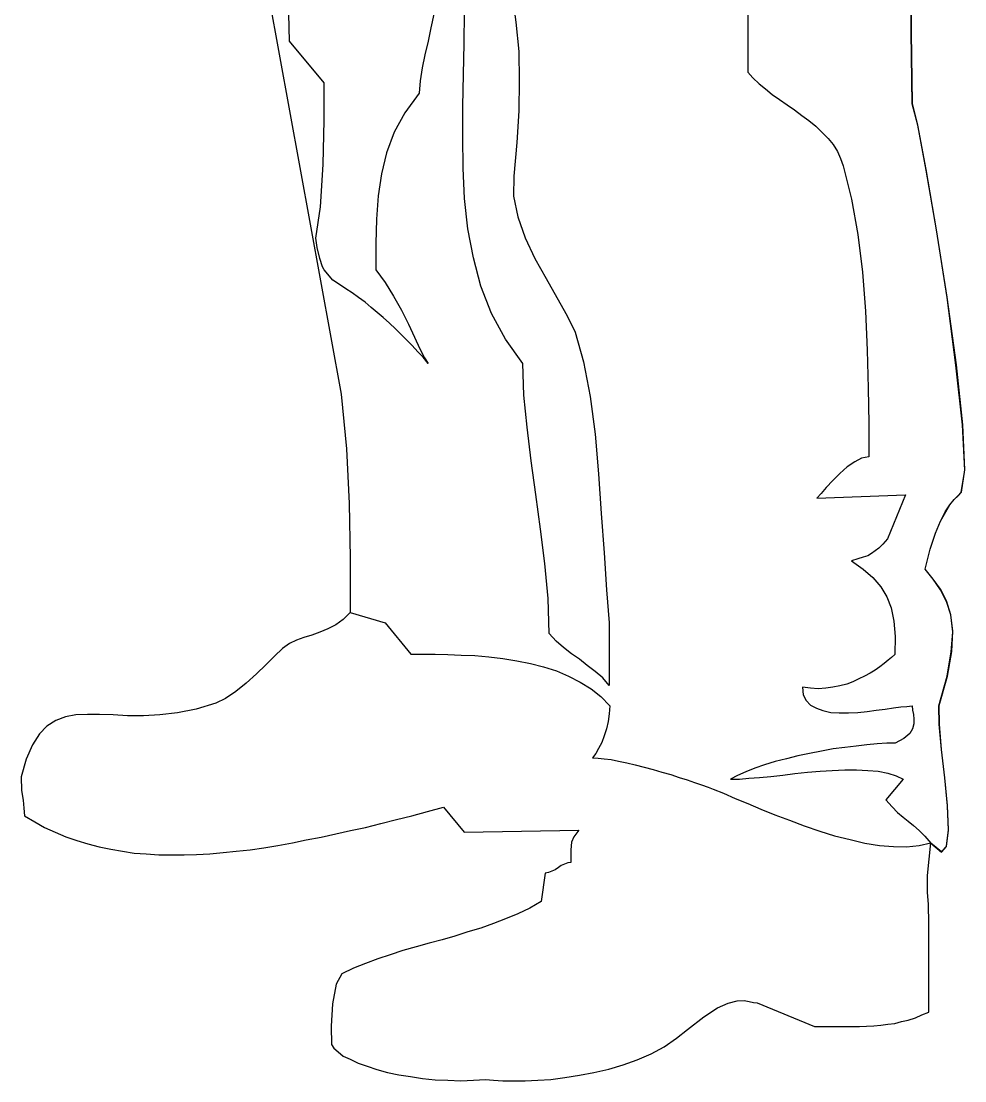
# Model space of a CAD drawing. Extents: x -2825 to -2165, y -3423 to -1661.
# Drawn here: x -2605.5 to -2212.3, y -3423.5 to -2982 of the extents above; entities that cross this region are included whole.
import ezdxf

# ---------------------------------------------------------------- set-up
doc = ezdxf.new("R2010")
doc.units = 0
doc.header["$LTSCALE"] = 1270
doc.header["$MEASUREMENT"] = 0
doc.layers.get('0').update_dxf_attribs({"linetype": 'CONTINUOUS'})

msp = doc.modelspace()

# ---------------------------------------------------------------- linework, layer by layer
at = {"linetype": 'CONTINUOUS'}
for p, q in [((-2536.88, -2782.42), (-2472.12, -3137.36)), ((-2234.65, -2986.63), (-2234.65, -2958.24)), ((-2234.46, -2986.63), (-2234.46, -2958.04)), ((-2234.46, -2986.63), (-2234.46, -2958.04)), ((-2401.13, -2969.91), (-2399.38, -2982.35)), ((-2302.72, -2968.74), (-2302.72, -3003.16)), ((-2493.71, -2990.33), (-2494.1, -2973.21)), ((-2433.61, -2979.05), (-2434.78, -2984.69)), ((-2420.97, -2991.3), (-2420.78, -2978.27)), ((-2399.38, -2982.35), (-2398.21, -2994.61)), ((-2434.78, -2984.69), (-2435.95, -2990.33)), ((-2234.26, -3016.39), (-2234.65, -2986.63)), ((-2234.07, -3016.19), (-2234.46, -2986.63)), ((-2234.07, -3016.19), (-2234.46, -2986.63)), ((-2479.32, -3007.63), (-2493.71, -2990.33)), ((-2435.95, -2990.33), (-2437.3, -2995.97)), ((-2421.16, -3004.14), (-2420.97, -2991.3)), ((-2437.3, -2995.97), (-2438.47, -3001.41)), ((-2398.21, -2994.61), (-2398.02, -3006.86)), ((-2438.47, -3001.41), (-2439.25, -3006.86)), ((-2421.55, -3017.36), (-2421.16, -3004.14)), ((-2302.72, -3003.16), (-2300.58, -3005.5)), ((-2300.58, -3005.5), (-2298.05, -3008.03)), ((-2479.32, -3023.2), (-2479.32, -3007.63)), ((-2439.25, -3006.86), (-2439.64, -3011.91)), ((-2398.02, -3006.86), (-2398.21, -3019.31)), ((-2298.05, -3008.03), (-2295.33, -3010.17)), ((-2295.33, -3010.17), (-2292.6, -3012.5)), ((-2439.64, -3011.91), (-2445.67, -3020.09)), ((-2292.6, -3012.5), (-2289.5, -3014.64)), ((-2289.5, -3014.64), (-2286.38, -3016.78)), ((-2421.55, -3030.2), (-2421.55, -3017.36)), ((-2398.21, -3019.31), (-2398.99, -3032.53)), ((-2286.38, -3016.78), (-2283.27, -3018.92)), ((-2283.27, -3018.92), (-2280.16, -3021.25)), ((-2231.92, -3025.34), (-2234.26, -3016.39)), ((-2231.92, -3025.34), (-2234.07, -3016.19)), ((-2231.92, -3025.34), (-2234.07, -3016.19)), ((-2479.71, -3041.67), (-2479.32, -3023.2)), ((-2445.67, -3020.09), (-2450.14, -3028.25)), ((-2280.16, -3021.25), (-2277.24, -3023.39)), ((-2277.24, -3023.39), (-2274.33, -3025.73)), ((-2450.14, -3028.25), (-2453.25, -3036.81)), ((-2274.33, -3025.73), (-2271.8, -3028.25)), ((-2271.8, -3028.25), (-2269.27, -3030.78)), ((-2228.42, -3044.01), (-2231.92, -3025.34)), ((-2228.42, -3043.82), (-2231.92, -3025.34)), ((-2228.42, -3043.82), (-2231.92, -3025.34)), ((-2421.36, -3043.23), (-2421.55, -3030.2)), ((-2398.99, -3032.53), (-2400.16, -3046.53)), ((-2269.27, -3030.78), (-2267.13, -3033.31)), ((-2453.25, -3036.81), (-2455.4, -3045.56)), ((-2267.13, -3033.31), (-2265.38, -3036.23)), ((-2265.38, -3036.23), (-2264.02, -3039.15)), ((-2480.87, -3059.38), (-2479.71, -3041.67)), ((-2264.02, -3039.15), (-2263.04, -3042.25)), ((-2455.4, -3045.56), (-2456.75, -3054.71)), ((-2420.78, -3055.87), (-2421.36, -3043.23)), ((-2263.04, -3042.25), (-2259.55, -3056.07)), ((-2224.15, -3068.91), (-2228.42, -3043.82)), ((-2224.15, -3068.91), (-2228.42, -3043.82)), ((-2224.15, -3068.91), (-2228.42, -3044.01)), ((-2400.16, -3046.53), (-2400.36, -3054.9)), ((-2456.75, -3054.71), (-2457.53, -3064.43)), ((-2400.36, -3054.9), (-2398.6, -3063.46)), ((-2482.81, -3072.4), (-2480.87, -3059.38)), ((-2419.42, -3068.52), (-2420.78, -3055.87)), ((-2259.55, -3056.07), (-2256.82, -3070.85)), ((-2398.6, -3063.46), (-2395.49, -3072.21)), ((-2457.53, -3064.43), (-2457.72, -3074.54)), ((-2482.23, -3076.29), (-2482.81, -3072.4)), ((-2417.08, -3080.57), (-2419.42, -3068.52)), ((-2395.49, -3072.21), (-2391.41, -3080.77)), ((-2256.82, -3070.85), (-2254.88, -3086.6)), ((-2219.68, -3097.1), (-2224.15, -3068.91)), ((-2219.68, -3096.91), (-2224.15, -3068.91)), ((-2219.68, -3096.91), (-2224.15, -3068.91)), ((-2481.07, -3080.77), (-2482.23, -3076.29)), ((-2457.72, -3074.54), (-2457.72, -3085.63)), ((-2479.9, -3084.27), (-2481.07, -3080.77)), ((-2413.97, -3092.43), (-2417.08, -3080.57)), ((-2391.41, -3080.77), (-2386.74, -3089.13)), ((-2479.32, -3085.63), (-2479.9, -3084.27)), ((-2475.62, -3089.91), (-2479.32, -3085.63)), ((-2457.72, -3085.63), (-2453.84, -3090.88)), ((-2472.89, -3091.66), (-2475.62, -3089.91)), ((-2386.74, -3089.13), (-2382.26, -3097.1)), ((-2254.88, -3086.6), (-2253.71, -3102.74)), ((-2470.18, -3093.41), (-2472.89, -3091.66)), ((-2467.64, -3095.16), (-2470.18, -3093.41)), ((-2453.84, -3090.88), (-2450.34, -3096.52)), ((-2409.5, -3103.72), (-2413.97, -3092.43)), ((-2464.93, -3097.1), (-2467.64, -3095.16)), ((-2462.2, -3099.05), (-2464.93, -3097.1)), ((-2459.68, -3101.19), (-2462.2, -3099.05)), ((-2450.34, -3096.52), (-2447.03, -3102.35)), ((-2382.26, -3097.1), (-2377.98, -3104.69)), ((-2215.78, -3125.11), (-2219.68, -3096.91)), ((-2215.78, -3125.11), (-2219.68, -3096.91)), ((-2215.98, -3125.31), (-2219.68, -3097.1)), ((-2457.14, -3103.33), (-2459.68, -3101.19)), ((-2454.62, -3105.47), (-2457.14, -3103.33)), ((-2447.03, -3102.35), (-2444.12, -3108.19)), ((-2253.71, -3102.74), (-2252.93, -3119.08)), ((-2452.09, -3107.8), (-2454.62, -3105.47)), ((-2449.56, -3110.14), (-2452.09, -3107.8)), ((-2403.66, -3114.42), (-2409.5, -3103.72)), ((-2377.98, -3104.69), (-2374.68, -3111.49)), ((-2447.22, -3112.46), (-2449.56, -3110.14)), ((-2444.89, -3114.8), (-2447.22, -3112.46)), ((-2444.12, -3108.19), (-2441.58, -3113.64)), ((-2374.68, -3111.49), (-2371.18, -3123.95)), ((-2442.56, -3117.13), (-2444.89, -3114.8)), ((-2441.58, -3113.64), (-2439.45, -3118.5)), ((-2396.46, -3124.53), (-2403.66, -3114.42)), ((-2440.23, -3119.67), (-2442.56, -3117.13)), ((-2438.08, -3122), (-2440.23, -3119.67)), ((-2439.45, -3118.5), (-2437.5, -3122.19)), ((-2252.93, -3119.08), (-2252.54, -3134.84)), ((-2435.95, -3124.53), (-2438.08, -3122)), ((-2437.5, -3122.19), (-2435.95, -3124.53)), ((-2396.08, -3137.75), (-2396.46, -3124.53)), ((-2371.18, -3123.95), (-2368.45, -3138.34)), ((-2213.25, -3150.2), (-2215.98, -3125.31)), ((-2213.06, -3150.2), (-2215.78, -3125.11)), ((-2213.06, -3150.2), (-2215.78, -3125.11)), ((-2472.12, -3137.36), (-2469.98, -3160.12)), ((-2394.72, -3151.17), (-2396.08, -3137.75)), ((-2368.45, -3138.34), (-2366.32, -3154.09)), ((-2252.54, -3134.84), (-2252.35, -3149.62)), ((-2392.96, -3165.18), (-2394.72, -3151.17)), ((-2252.35, -3149.62), (-2252.35, -3163.43)), ((-2212.28, -3169.07), (-2213.25, -3150.2)), ((-2212.28, -3168.87), (-2213.06, -3150.2)), ((-2212.28, -3168.87), (-2213.06, -3150.2)), ((-2366.32, -3154.09), (-2364.96, -3170.62)), ((-2469.98, -3160.12), (-2468.81, -3182.87)), ((-2391.02, -3179.18), (-2392.96, -3165.18)), ((-2255.27, -3164.01), (-2258.18, -3165.56)), ((-2252.35, -3163.43), (-2255.27, -3164.01)), ((-2261.29, -3167.7), (-2264.41, -3170.43)), ((-2258.18, -3165.56), (-2261.29, -3167.7)), ((-2213.84, -3178.21), (-2212.28, -3169.07)), ((-2213.64, -3178.21), (-2212.28, -3168.87)), ((-2213.64, -3178.21), (-2212.28, -3168.87)), ((-2364.96, -3170.62), (-2363.79, -3187.15)), ((-2267.32, -3173.34), (-2270.05, -3176.26)), ((-2264.41, -3170.43), (-2267.32, -3173.34)), ((-2270.05, -3176.26), (-2272.18, -3178.79)), ((-2215.2, -3179.76), (-2213.84, -3178.21)), ((-2215.01, -3179.76), (-2213.64, -3178.21)), ((-2215.01, -3179.76), (-2213.64, -3178.21)), ((-2468.81, -3182.87), (-2468.42, -3205.63)), ((-2389.07, -3193.57), (-2391.02, -3179.18)), ((-2272.18, -3178.79), (-2273.94, -3180.73)), ((-2273.94, -3180.73), (-2236.98, -3179.37)), ((-2236.98, -3179.37), (-2244.57, -3197.65)), ((-2218.5, -3183.46), (-2216.75, -3181.32)), ((-2218.5, -3183.46), (-2216.75, -3181.32)), ((-2218.5, -3183.46), (-2216.75, -3181.32)), ((-2216.75, -3181.32), (-2215.2, -3179.76)), ((-2216.75, -3181.32), (-2215.01, -3179.76)), ((-2216.75, -3181.32), (-2215.01, -3179.76)), ((-2363.79, -3187.15), (-2362.62, -3203.49)), ((-2222.39, -3190.26), (-2220.45, -3186.37)), ((-2222.39, -3190.26), (-2220.26, -3186.37)), ((-2222.39, -3190.26), (-2220.26, -3186.37)), ((-2220.45, -3186.37), (-2218.5, -3183.46)), ((-2220.26, -3186.37), (-2218.5, -3183.46)), ((-2220.26, -3186.37), (-2218.5, -3183.46)), ((-2224.54, -3195.32), (-2222.39, -3190.26)), ((-2224.54, -3195.32), (-2222.39, -3190.26)), ((-2224.54, -3195.32), (-2222.39, -3190.26)), ((-2387.32, -3207.96), (-2389.07, -3193.57)), ((-2226.67, -3201.93), (-2224.54, -3195.32)), ((-2226.67, -3201.93), (-2224.54, -3195.32)), ((-2226.67, -3201.93), (-2224.54, -3195.32)), ((-2246.51, -3199.8), (-2248.07, -3201.54)), ((-2244.57, -3197.65), (-2246.51, -3199.8)), ((-2362.62, -3203.49), (-2361.65, -3218.86)), ((-2254.68, -3205.24), (-2256.82, -3206.02)), ((-2252.73, -3204.66), (-2254.68, -3205.24)), ((-2251.18, -3203.69), (-2252.73, -3204.66)), ((-2249.63, -3202.71), (-2251.18, -3203.69)), ((-2248.07, -3201.54), (-2249.63, -3202.71)), ((-2228.81, -3210.3), (-2226.67, -3201.93)), ((-2228.81, -3210.3), (-2226.67, -3201.93)), ((-2228.81, -3210.3), (-2226.67, -3201.93)), ((-2468.42, -3205.63), (-2468.42, -3228.39)), ((-2385.96, -3222.55), (-2387.32, -3207.96)), ((-2256.82, -3206.02), (-2259.55, -3206.79)), ((-2259.55, -3206.79), (-2254.68, -3210.3)), ((-2254.68, -3210.3), (-2250.6, -3213.8)), ((-2250.6, -3213.8), (-2247.29, -3217.68)), ((-2225.51, -3214.38), (-2228.81, -3210.3)), ((-2225.51, -3214.38), (-2228.81, -3210.3)), ((-2225.51, -3214.38), (-2228.81, -3210.3)), ((-2247.29, -3217.68), (-2244.77, -3221.77)), ((-2222.39, -3218.86), (-2225.51, -3214.38)), ((-2222.39, -3218.66), (-2225.51, -3214.38)), ((-2222.39, -3218.66), (-2225.51, -3214.38)), ((-2385.57, -3237.13), (-2385.96, -3222.55)), ((-2361.65, -3218.86), (-2360.48, -3232.66)), ((-2244.77, -3221.77), (-2243.01, -3226.44)), ((-2219.87, -3223.52), (-2222.39, -3218.66)), ((-2219.87, -3223.52), (-2222.39, -3218.66)), ((-2219.87, -3223.72), (-2222.39, -3218.86)), ((-2243.01, -3226.44), (-2241.84, -3231.88)), ((-2218.11, -3229.36), (-2219.87, -3223.52)), ((-2218.11, -3229.36), (-2219.87, -3223.52)), ((-2218.11, -3229.36), (-2219.87, -3223.72)), ((-2471.34, -3231.3), (-2474.46, -3233.44)), ((-2468.42, -3228.39), (-2471.34, -3231.3)), ((-2468.42, -3228.39), (-2453.84, -3232.66)), ((-2217.34, -3236.36), (-2218.11, -3229.36)), ((-2217.34, -3236.16), (-2218.11, -3229.36)), ((-2217.34, -3236.16), (-2218.11, -3229.36)), ((-2477.76, -3235.19), (-2481.07, -3236.55)), ((-2474.46, -3233.44), (-2477.76, -3235.19)), ((-2453.84, -3232.66), (-2443.14, -3245.69)), ((-2360.48, -3232.66), (-2360.48, -3258.73)), ((-2241.84, -3231.88), (-2241.26, -3238.3)), ((-2217.73, -3244.53), (-2217.34, -3236.16)), ((-2217.73, -3244.53), (-2217.34, -3236.16)), ((-2490.79, -3239.86), (-2493.71, -3241.22)), ((-2487.68, -3238.7), (-2490.79, -3239.86)), ((-2484.38, -3237.72), (-2487.68, -3238.7)), ((-2481.07, -3236.55), (-2484.38, -3237.72)), ((-2382.65, -3240.25), (-2385.57, -3237.13)), ((-2379.55, -3242.97), (-2382.65, -3240.25)), ((-2241.26, -3238.3), (-2241.46, -3245.89)), ((-2217.92, -3244.72), (-2217.34, -3236.36)), ((-2496.62, -3243.36), (-2499.93, -3246.47)), ((-2493.71, -3241.22), (-2496.62, -3243.36)), ((-2376.24, -3245.5), (-2379.55, -3242.97)), ((-2219.68, -3254.84), (-2217.92, -3244.72)), ((-2219.48, -3254.84), (-2217.73, -3244.53)), ((-2219.48, -3254.84), (-2217.73, -3244.53)), ((-2499.93, -3246.47), (-2503.63, -3250.17)), ((-2443.14, -3245.69), (-2438.28, -3245.69)), ((-2438.28, -3245.69), (-2433.02, -3245.69)), ((-2433.02, -3245.69), (-2427.77, -3245.89)), ((-2427.77, -3245.89), (-2422.13, -3246.08)), ((-2422.13, -3246.08), (-2416.5, -3246.28)), ((-2416.5, -3246.28), (-2410.66, -3246.86)), ((-2410.66, -3246.86), (-2404.83, -3247.44)), ((-2404.83, -3247.44), (-2398.99, -3248.42)), ((-2398.99, -3248.42), (-2393.35, -3249.58)), ((-2372.93, -3247.83), (-2376.24, -3245.5)), ((-2369.63, -3250.36), (-2372.93, -3247.83)), ((-2244.18, -3248.22), (-2245.93, -3249.58)), ((-2242.81, -3247.05), (-2244.18, -3248.22)), ((-2241.46, -3245.89), (-2242.81, -3247.05)), ((-2503.63, -3250.17), (-2507.51, -3253.87)), ((-2393.35, -3249.58), (-2387.9, -3250.94)), ((-2387.9, -3250.94), (-2382.46, -3252.69)), ((-2382.46, -3252.69), (-2377.4, -3254.84)), ((-2366.32, -3252.89), (-2369.63, -3250.36)), ((-2363.2, -3255.61), (-2366.32, -3252.89)), ((-2251.76, -3253.67), (-2254.1, -3254.84)), ((-2249.63, -3252.3), (-2251.76, -3253.67)), ((-2247.68, -3250.94), (-2249.63, -3252.3)), ((-2245.93, -3249.58), (-2247.68, -3250.94)), ((-2511.79, -3257.75), (-2516.07, -3261.25)), ((-2507.51, -3253.87), (-2511.79, -3257.75)), ((-2377.4, -3254.84), (-2372.54, -3257.36)), ((-2372.54, -3257.36), (-2368.06, -3260.09)), ((-2360.48, -3258.73), (-2363.2, -3255.61)), ((-2261.49, -3258.14), (-2264.41, -3258.92)), ((-2258.96, -3257.16), (-2261.49, -3258.14)), ((-2256.43, -3256), (-2258.96, -3257.16)), ((-2254.1, -3254.84), (-2256.43, -3256)), ((-2223.17, -3267.28), (-2219.68, -3254.84)), ((-2222.98, -3267.08), (-2219.48, -3254.84)), ((-2222.98, -3267.08), (-2219.48, -3254.84)), ((-2516.07, -3261.25), (-2520.36, -3264.17)), ((-2368.06, -3260.09), (-2363.99, -3263.39)), ((-2279.97, -3259.5), (-2279.58, -3262.61)), ((-2276.66, -3259.89), (-2279.97, -3259.5)), ((-2279.58, -3262.61), (-2278.41, -3264.95)), ((-2273.35, -3260.09), (-2276.66, -3259.89)), ((-2270.24, -3259.89), (-2273.35, -3260.09)), ((-2267.32, -3259.5), (-2270.24, -3259.89)), ((-2264.41, -3258.92), (-2267.32, -3259.5)), ((-2524.44, -3266.11), (-2532.6, -3268.65)), ((-2520.36, -3264.17), (-2524.44, -3266.11)), ((-2363.99, -3263.39), (-2360.29, -3267.28)), ((-2278.41, -3264.95), (-2276.66, -3266.89)), ((-2276.66, -3266.89), (-2274.13, -3268.26)), ((-2582.78, -3270.98), (-2587.06, -3271.75)), ((-2577.92, -3270.78), (-2582.78, -3270.98)), ((-2572.86, -3270.78), (-2577.92, -3270.78)), ((-2567.22, -3270.98), (-2572.86, -3270.78)), ((-2561.2, -3271.36), (-2567.22, -3270.98)), ((-2554.59, -3271.36), (-2561.2, -3271.36)), ((-2547.77, -3270.98), (-2554.59, -3271.36)), ((-2540.39, -3270.2), (-2547.77, -3270.98)), ((-2532.6, -3268.65), (-2540.39, -3270.2)), ((-2360.48, -3270.59), (-2360.87, -3273.7)), ((-2360.29, -3267.28), (-2360.48, -3270.59)), ((-2274.13, -3268.26), (-2271.41, -3269.23)), ((-2271.41, -3269.23), (-2268.1, -3270.01)), ((-2268.1, -3270.01), (-2264.6, -3270.2)), ((-2264.6, -3270.2), (-2260.71, -3270.2)), ((-2260.71, -3270.2), (-2256.82, -3270.01)), ((-2256.82, -3270.01), (-2252.93, -3269.62)), ((-2252.93, -3269.62), (-2249.24, -3269.03)), ((-2249.24, -3269.03), (-2245.54, -3268.65)), ((-2245.54, -3268.65), (-2242.04, -3268.06)), ((-2242.04, -3268.06), (-2238.93, -3267.67)), ((-2238.93, -3267.67), (-2236.4, -3267.47)), ((-2236.4, -3267.47), (-2234.26, -3267.28)), ((-2234.26, -3267.28), (-2234.07, -3269.03)), ((-2234.07, -3269.03), (-2233.67, -3270.78)), ((-2233.67, -3270.78), (-2233.48, -3272.73)), ((-2222.98, -3274.87), (-2223.17, -3267.28)), ((-2222.78, -3274.87), (-2222.98, -3267.08)), ((-2222.78, -3274.87), (-2222.98, -3267.08)), ((-2594.85, -3275.64), (-2597.95, -3278.95)), ((-2591.15, -3273.31), (-2594.85, -3275.64)), ((-2587.06, -3271.75), (-2591.15, -3273.31)), ((-2360.87, -3273.7), (-2361.65, -3276.81)), ((-2233.48, -3274.67), (-2234.07, -3276.81)), ((-2233.48, -3272.73), (-2233.48, -3274.67)), ((-2222.01, -3285.37), (-2222.98, -3274.87)), ((-2222.01, -3285.37), (-2222.78, -3274.87)), ((-2222.01, -3285.37), (-2222.78, -3274.87)), ((-2597.95, -3278.95), (-2600.87, -3283.43)), ((-2362.62, -3279.73), (-2363.59, -3282.45)), ((-2361.65, -3276.81), (-2362.62, -3279.73)), ((-2235.23, -3278.76), (-2237.76, -3280.9)), ((-2234.07, -3276.81), (-2235.23, -3278.76)), ((-2600.87, -3283.43), (-2603.4, -3289.46)), ((-2363.59, -3282.45), (-2364.96, -3284.98)), ((-2262.26, -3284.59), (-2267.13, -3285.18)), ((-2257.6, -3284.01), (-2262.26, -3284.59)), ((-2253.12, -3283.43), (-2257.6, -3284.01)), ((-2248.85, -3283.04), (-2253.12, -3283.43)), ((-2244.77, -3282.84), (-2248.85, -3283.04)), ((-2241.26, -3282.84), (-2244.77, -3282.84)), ((-2237.76, -3280.9), (-2241.26, -3282.84)), ((-2366.12, -3287.12), (-2367.48, -3288.87)), ((-2367.48, -3288.87), (-2365.15, -3289.07)), ((-2364.96, -3284.98), (-2366.12, -3287.12)), ((-2365.15, -3289.07), (-2362.62, -3289.26)), ((-2281.91, -3288.09), (-2286.58, -3289.26)), ((-2277.05, -3287.12), (-2281.91, -3288.09)), ((-2271.99, -3286.15), (-2277.05, -3287.12)), ((-2267.13, -3285.18), (-2271.99, -3286.15)), ((-2220.65, -3297.23), (-2222.01, -3285.37)), ((-2220.65, -3297.23), (-2222.01, -3285.37)), ((-2220.65, -3297.23), (-2222.01, -3285.37)), ((-2603.4, -3289.46), (-2605.54, -3296.84)), ((-2362.62, -3289.26), (-2359.71, -3289.65)), ((-2359.71, -3289.65), (-2356.59, -3290.23)), ((-2356.59, -3290.23), (-2353.09, -3291.01)), ((-2353.09, -3291.01), (-2349.6, -3291.78)), ((-2349.6, -3291.78), (-2345.9, -3292.76)), ((-2345.9, -3292.76), (-2342.2, -3293.74)), ((-2299.81, -3293.15), (-2303.5, -3294.71)), ((-2295.72, -3291.78), (-2299.81, -3293.15)), ((-2291.25, -3290.43), (-2295.72, -3291.78)), ((-2286.58, -3289.26), (-2291.25, -3290.43)), ((-2605.54, -3296.84), (-2605.35, -3302.48)), ((-2342.2, -3293.74), (-2338.5, -3294.9)), ((-2338.5, -3294.9), (-2334.81, -3295.87)), ((-2334.81, -3295.87), (-2331.31, -3297.04)), ((-2331.31, -3297.04), (-2328, -3298.01)), ((-2307, -3296.26), (-2309.92, -3297.81)), ((-2309.92, -3297.81), (-2306.22, -3297.81)), ((-2303.5, -3294.71), (-2307, -3296.26)), ((-2306.22, -3297.81), (-2302.33, -3297.42)), ((-2302.33, -3297.42), (-2297.85, -3297.04)), ((-2297.85, -3297.04), (-2293.19, -3296.65)), ((-2293.19, -3296.65), (-2288.13, -3296.06)), ((-2288.13, -3296.06), (-2283.07, -3295.48)), ((-2283.07, -3295.48), (-2277.82, -3294.9)), ((-2277.82, -3294.9), (-2272.57, -3294.51)), ((-2272.57, -3294.51), (-2267.52, -3294.12)), ((-2267.52, -3294.12), (-2262.26, -3293.93)), ((-2262.26, -3293.93), (-2257.4, -3293.93)), ((-2257.4, -3293.93), (-2252.73, -3294.12)), ((-2252.73, -3294.12), (-2248.45, -3294.51)), ((-2248.45, -3294.51), (-2244.38, -3295.29)), ((-2237.95, -3297.81), (-2245.15, -3306.37)), ((-2244.38, -3295.29), (-2240.87, -3296.45)), ((-2240.87, -3296.45), (-2237.95, -3297.81)), ((-2219.48, -3308.91), (-2220.65, -3297.23)), ((-2219.48, -3308.71), (-2220.65, -3297.23)), ((-2219.48, -3308.71), (-2220.65, -3297.23)), ((-2328, -3298.01), (-2324.89, -3299.18)), ((-2324.89, -3299.18), (-2321.97, -3300.15)), ((-2321.97, -3300.15), (-2319.25, -3301.12)), ((-2319.25, -3301.12), (-2317.11, -3301.9)), ((-2317.11, -3301.9), (-2312.83, -3303.65)), ((-2605.35, -3302.48), (-2604.76, -3306.57)), ((-2604.76, -3306.57), (-2604.38, -3309.88)), ((-2312.83, -3303.65), (-2307.97, -3305.79)), ((-2307.97, -3305.79), (-2302.72, -3307.93)), ((-2245.15, -3306.37), (-2242.62, -3309.29)), ((-2604.38, -3309.88), (-2604.18, -3312.99)), ((-2436.14, -3311.23), (-2429.53, -3309.49)), ((-2429.53, -3309.49), (-2420.97, -3319.8)), ((-2302.72, -3307.93), (-2297.27, -3310.26)), ((-2297.27, -3310.26), (-2291.44, -3312.59)), ((-2242.62, -3309.29), (-2240.29, -3311.62)), ((-2219.09, -3318.82), (-2219.48, -3308.71)), ((-2219.09, -3318.82), (-2219.48, -3308.71)), ((-2219.09, -3319.02), (-2219.48, -3308.91)), ((-2604.18, -3312.99), (-2599.9, -3315.51)), ((-2599.9, -3315.51), (-2595.82, -3317.85)), ((-2455.59, -3316.29), (-2449.17, -3314.54)), ((-2449.17, -3314.54), (-2442.75, -3312.99)), ((-2442.75, -3312.99), (-2436.14, -3311.23)), ((-2291.44, -3312.59), (-2285.41, -3314.93)), ((-2285.41, -3314.93), (-2279.19, -3317.26)), ((-2240.29, -3311.62), (-2237.95, -3313.57)), ((-2237.95, -3313.57), (-2235.82, -3315.32)), ((-2235.82, -3315.32), (-2233.67, -3317.07)), ((-2595.82, -3317.85), (-2591.34, -3319.8)), ((-2591.34, -3319.8), (-2586.87, -3321.74)), ((-2474.46, -3320.57), (-2468.23, -3319.21)), ((-2468.23, -3319.21), (-2462.01, -3317.85)), ((-2462.01, -3317.85), (-2455.59, -3316.29)), ((-2420.97, -3319.8), (-2373.12, -3319.02)), ((-2373.12, -3319.02), (-2375.27, -3321.74)), ((-2279.19, -3317.26), (-2272.77, -3319.41)), ((-2272.77, -3319.41), (-2266.54, -3321.35)), ((-2233.67, -3317.07), (-2231.34, -3319.21)), ((-2231.34, -3319.21), (-2229.01, -3321.54)), ((-2219.87, -3325.63), (-2219.09, -3318.82)), ((-2219.87, -3325.63), (-2219.09, -3318.82)), ((-2219.87, -3325.82), (-2219.09, -3319.02)), ((-2586.87, -3321.74), (-2582.39, -3323.3)), ((-2582.39, -3323.3), (-2577.72, -3324.66)), ((-2498.57, -3325.43), (-2492.54, -3324.27)), ((-2492.54, -3324.27), (-2486.71, -3323.1)), ((-2486.71, -3323.1), (-2480.48, -3321.93)), ((-2480.48, -3321.93), (-2474.46, -3320.57)), ((-2376.24, -3324.08), (-2376.43, -3327.18)), ((-2375.27, -3321.74), (-2376.24, -3324.08)), ((-2266.54, -3321.35), (-2260.13, -3322.9)), ((-2260.13, -3322.9), (-2253.9, -3324.46)), ((-2231.34, -3325.43), (-2226.48, -3324.27)), ((-2229.01, -3321.54), (-2226.48, -3324.46)), ((-2227.84, -3337.88), (-2226.48, -3324.27)), ((-2226.48, -3324.27), (-2222.01, -3327.96)), ((-2226.48, -3324.27), (-2222.01, -3327.96)), ((-2577.72, -3324.66), (-2573.06, -3326.02)), ((-2573.06, -3326.02), (-2568.19, -3326.99)), ((-2568.19, -3326.99), (-2563.33, -3327.77)), ((-2563.33, -3327.77), (-2558.47, -3328.55)), ((-2558.47, -3328.55), (-2553.41, -3328.94)), ((-2526.96, -3328.94), (-2521.33, -3328.35)), ((-2521.33, -3328.35), (-2515.88, -3327.77)), ((-2515.88, -3327.77), (-2510.05, -3327.18)), ((-2510.05, -3327.18), (-2504.41, -3326.4)), ((-2504.41, -3326.4), (-2498.57, -3325.43)), ((-2376.43, -3327.18), (-2376.43, -3332.43)), ((-2253.9, -3324.46), (-2247.87, -3325.43)), ((-2247.87, -3325.43), (-2242.04, -3325.82)), ((-2242.04, -3325.82), (-2236.59, -3326.02)), ((-2236.59, -3326.02), (-2231.34, -3325.43)), ((-2226.48, -3324.46), (-2222.01, -3328.16)), ((-2222.01, -3327.96), (-2219.87, -3325.63)), ((-2222.01, -3327.96), (-2219.87, -3325.63)), ((-2222.01, -3328.16), (-2219.87, -3325.82)), ((-2553.41, -3328.94), (-2548.16, -3329.33)), ((-2548.16, -3329.33), (-2543.1, -3329.33)), ((-2543.1, -3329.33), (-2537.66, -3329.33)), ((-2537.66, -3329.33), (-2532.41, -3329.13)), ((-2532.41, -3329.13), (-2526.96, -3328.94)), ((-2379.16, -3333.21), (-2380.52, -3333.8)), ((-2377.79, -3332.63), (-2379.16, -3333.21)), ((-2376.43, -3332.43), (-2377.79, -3332.63)), ((-2387.13, -3336.91), (-2388.88, -3348.78)), ((-2385.77, -3336.71), (-2387.13, -3336.91)), ((-2384.41, -3336.13), (-2385.77, -3336.71)), ((-2383.04, -3335.55), (-2384.41, -3336.13)), ((-2381.68, -3334.58), (-2383.04, -3335.55)), ((-2380.52, -3333.8), (-2381.68, -3334.58)), ((-2227.84, -3344.88), (-2227.84, -3337.88)), ((-2227.45, -3349.94), (-2227.84, -3344.88)), ((-2388.88, -3348.78), (-2393.54, -3351.49)), ((-2227.26, -3357.91), (-2227.45, -3349.94)), ((-2398.6, -3353.83), (-2403.66, -3355.97)), ((-2393.54, -3351.49), (-2398.6, -3353.83)), ((-2408.72, -3357.91), (-2413.97, -3359.86)), ((-2403.66, -3355.97), (-2408.72, -3357.91)), ((-2227.26, -3394.87), (-2227.26, -3357.91)), ((-2424.86, -3363.17), (-2430.11, -3364.72)), ((-2419.42, -3361.41), (-2424.86, -3363.17)), ((-2413.97, -3359.86), (-2419.42, -3361.41)), ((-2441, -3367.64), (-2446.45, -3369.2)), ((-2435.56, -3366.08), (-2441, -3367.64)), ((-2430.11, -3364.72), (-2435.56, -3366.08)), ((-2456.95, -3372.69), (-2462.01, -3374.64)), ((-2451.7, -3370.94), (-2456.95, -3372.69)), ((-2446.45, -3369.2), (-2451.7, -3370.94)), ((-2467.06, -3376.58), (-2471.92, -3378.92)), ((-2462.01, -3374.64), (-2467.06, -3376.58)), ((-2471.92, -3378.92), (-2474.26, -3383.2)), ((-2474.26, -3383.2), (-2475.82, -3391.36)), ((-2310.89, -3391.17), (-2307.19, -3390.2)), ((-2307.19, -3390.2), (-2304.28, -3390.01)), ((-2304.28, -3390.01), (-2302.13, -3390.39)), ((-2302.13, -3390.39), (-2300.39, -3390.78)), ((-2475.82, -3391.36), (-2476.4, -3400.7)), ((-2321, -3396.81), (-2315.36, -3393.12)), ((-2315.36, -3393.12), (-2310.89, -3391.17)), ((-2300.39, -3390.78), (-2298.83, -3390.98)), ((-2298.83, -3390.98), (-2274.91, -3400.89)), ((-2230.18, -3396.03), (-2227.26, -3394.87)), ((-2327.81, -3402.06), (-2321, -3396.81)), ((-2241.46, -3399.54), (-2238.73, -3398.76)), ((-2238.73, -3398.76), (-2235.82, -3398.17)), ((-2235.82, -3398.17), (-2232.9, -3397.2)), ((-2232.9, -3397.2), (-2230.18, -3396.03)), ((-2476.4, -3400.7), (-2476.2, -3408.29)), ((-2332.47, -3405.76), (-2327.81, -3402.06)), ((-2274.91, -3400.89), (-2271.6, -3400.89)), ((-2271.6, -3400.89), (-2268.49, -3400.89)), ((-2268.49, -3400.89), (-2265.38, -3400.89)), ((-2265.38, -3400.89), (-2262.26, -3400.89)), ((-2262.26, -3400.89), (-2259.16, -3400.89)), ((-2259.16, -3400.89), (-2256.24, -3400.89)), ((-2256.24, -3400.89), (-2253.32, -3400.7)), ((-2253.32, -3400.7), (-2250.21, -3400.51)), ((-2250.21, -3400.51), (-2247.29, -3400.31)), ((-2247.29, -3400.31), (-2244.38, -3399.92)), ((-2244.38, -3399.92), (-2241.46, -3399.54)), ((-2476.2, -3408.29), (-2475.23, -3409.84)), ((-2337.53, -3409.26), (-2332.47, -3405.76)), ((-2475.23, -3409.84), (-2473.48, -3411.4)), ((-2473.48, -3411.4), (-2471.34, -3413.15)), ((-2348.81, -3414.71), (-2342.98, -3412.17)), ((-2342.98, -3412.17), (-2337.53, -3409.26)), ((-2471.34, -3413.15), (-2468.42, -3414.51)), ((-2468.42, -3414.51), (-2465.12, -3416.06)), ((-2465.12, -3416.06), (-2461.42, -3417.42)), ((-2360.68, -3418.6), (-2354.65, -3416.84)), ((-2354.65, -3416.84), (-2348.81, -3414.71)), ((-2461.42, -3417.42), (-2457.34, -3418.79)), ((-2457.34, -3418.79), (-2452.86, -3419.96)), ((-2452.86, -3419.96), (-2448.19, -3420.93)), ((-2448.19, -3420.93), (-2443.33, -3421.7)), ((-2378.96, -3422.09), (-2372.93, -3421.12)), ((-2372.93, -3421.12), (-2366.9, -3419.96)), ((-2366.9, -3419.96), (-2360.68, -3418.6)), ((-2443.33, -3421.7), (-2438.28, -3422.48)), ((-2438.28, -3422.48), (-2433.02, -3423.07)), ((-2433.02, -3423.07), (-2427.77, -3423.26)), ((-2427.77, -3423.26), (-2422.33, -3423.46)), ((-2422.33, -3423.46), (-2417.08, -3423.26)), ((-2417.08, -3423.26), (-2412.02, -3422.87)), ((-2412.02, -3422.87), (-2408.72, -3423.26)), ((-2408.72, -3423.26), (-2404.83, -3423.46)), ((-2404.83, -3423.46), (-2400.36, -3423.46)), ((-2400.36, -3423.46), (-2395.49, -3423.46)), ((-2395.49, -3423.46), (-2390.24, -3423.26)), ((-2390.24, -3423.26), (-2384.8, -3422.87)), ((-2384.8, -3422.87), (-2378.96, -3422.09))]:
    msp.add_line(p, q, dxfattribs=at)

doc.saveas('drawing.dxf')
